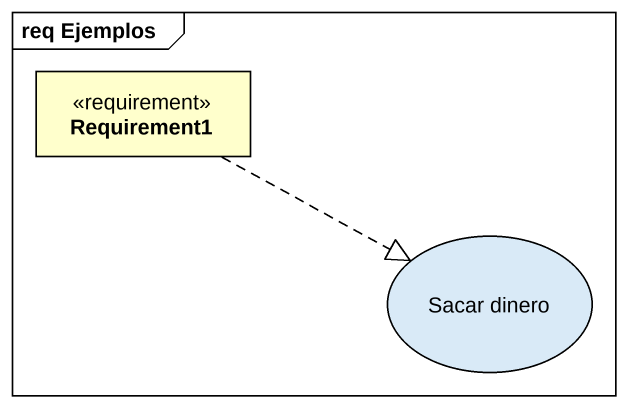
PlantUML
@startuml
mainframe req Ejemplos
allowmixing
hide circle
hide empty members
class Requirement1 <<requirement>>
usecase "Sacar dinero" as Sacar_dinero
Requirement1 .right.|> Sacar_dinero
@enduml
